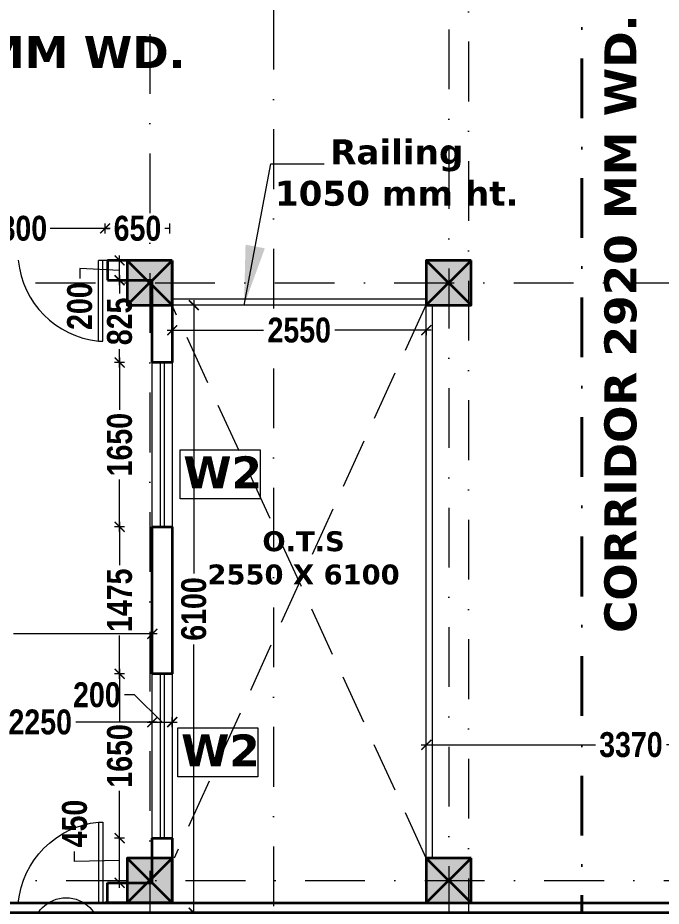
# Model space of a CAD drawing. Header units: millimetres. Extents: x -3092155 to 4513934, y -12317808 to 1850003.
# Drawn here: x -414750 to -408291, y -5715460 to -5706540 of the extents above; entities that cross this region are included whole.
import ezdxf

# ---------------------------------------------------------------- set-up
doc = ezdxf.new("R2010")
doc.units = ezdxf.units.MM
doc.header["$LTSCALE"] = 2
doc.header["$MEASUREMENT"] = 0
doc.header["$PDMODE"] = 34
doc.header["$PDSIZE"] = 500
for name, pattern in [('DASHDOT', [1, 0.5, -0.25, 0, -0.25]), ('DASHED2', [0.375, 0.25, -0.125]), ('HIDDEN', [0.375, 0.25, -0.125])]:
    doc.linetypes.add(name, pattern=pattern)
doc.layers.add('AEROW', color=7, linetype='Continuous', lineweight=15, true_color=0x0d0d0d)
for name, color, linetype, lineweight in [('coloumn', 10, 'Continuous', 35), ('D DIM', 250, 'Continuous', 9), ('D1', 10, 'Continuous', 5), ('DOOR', 27, 'Continuous', 5), ('expen. jt.', 130, 'Continuous', 35), ('glass', 5, 'Continuous', 15), ('GRID', 251, 'DASHDOT', 5), ('PARGOLA', 115, 'DASHED2', 5), ('PROJ', 251, 'HIDDEN', 5), ('RAILING', 47, 'Continuous', 13), ('SILL', 74, 'Continuous', 9), ('TEXT', 7, 'Continuous', 13), ('W2', 162, 'Continuous', 5), ('WAll', 250, 'Continuous', 35)]:
    doc.layers.add(name, color=color, linetype=linetype, lineweight=lineweight)
doc.styles.add('INNER DIM', font='ARIALNB.TTF', dxfattribs={"height": 250})
doc.styles.add('style2', font='verdana.ttf')
doc.dimstyles.new('external final', dxfattribs={"dimscale": 0, "dimtxt": 250, "dimasz": 100, "dimexe": 50, "dimexo": 50, "dimgap": 50, "dimtad": 0, "dimdec": 0, "dimzin": 0, "dimdsep": 46, "dimtxsty": 'INNER DIM', "dimblk": 'ARCHTICK', "dimcen": 100, "dimdle": 50, "dimclrd": 256, "dimclre": 256, "dimclrt": 256, "dimadec": 0, "dimazin": 0, "dimtfac": 1, "dimtdec": 0, "dimtix": 1, "dimtmove": 1, "dimatfit": 3, "dimfxl": 50, "dimfxlon": 1, "dimtolj": 1, "dimtzin": 0, "dimlwd": -1, "dimlwe": -1, "dimarcsym": 1})
doc.dimstyles.new('INNER DIM', dxfattribs={"dimscale": 0, "dimtxt": 250, "dimasz": 100, "dimexe": 50, "dimexo": 50, "dimgap": 50, "dimtad": 0, "dimdec": 0, "dimzin": 0, "dimdsep": 46, "dimtxsty": 'INNER DIM', "dimblk": 'ARCHTICK', "dimcen": 100, "dimdle": 50, "dimclrd": 256, "dimclre": 256, "dimclrt": 256, "dimadec": 0, "dimazin": 0, "dimtfac": 1, "dimtdec": 0, "dimtix": 1, "dimtmove": 2, "dimatfit": 3, "dimfxl": 50, "dimfxlon": 1, "dimtolj": 1, "dimtzin": 0, "dimlwd": -1, "dimlwe": -1, "dimarcsym": 1})

# ---------------------------------------------------------------- blocks, each defined once
blk = doc.blocks.new('_ArchTick')
at = {"color": 0, "linetype": 'ByBlock', "const_width": 0.15}
blk.add_lwpolyline([(-0.5, -0.5), (0.5, 0.5)], dxfattribs=at)
blk = doc.blocks.new('*D235')
at = {"layer": 'D DIM', "ltscale": 100, "transparency": 16777216}
for p, q in [((-410649.3, -5713889.3), (-410649.3, -5713789.3)), ((-407278.9, -5713889.3), (-407278.9, -5713789.3)), ((-410699.3, -5713839.3), (-408951.8, -5713839.3)), ((-407228.9, -5713839.3), (-408239.4, -5713839.3))]:
    blk.add_line(p, q, dxfattribs=at)
at = {"layer": 'Defpoints', "color": 0, "lineweight": 50, "ltscale": 100, "transparency": 16777216}
for p in [(-407278.9, -5713839.3), (-410649.3, -5714976.6), (-407278.9, -5714976.2)]:
    blk.add_point(p, dxfattribs=at)
at = {"layer": 'D DIM', "ltscale": 100, "transparency": 16777216, "xscale": 100, "yscale": 100, "zscale": 100, "rotation": 180}
blk.add_blockref('_ArchTick', (-410649.3, -5713839.3), dxfattribs=at)
at = {"layer": 'D DIM', "ltscale": 100, "transparency": 16777216, "xscale": 100, "yscale": 100, "zscale": 100}
blk.add_blockref('_ArchTick', (-407278.9, -5713839.3), dxfattribs=at)
at = {"layer": 'D DIM', "ltscale": 100, "transparency": 16777216, "insert": (-408595.6, -5713839.3), "char_height": 250, "attachment_point": 5, "style": 'INNER DIM'}
blk.add_mtext('\\A1;3370', dxfattribs=at)
blk = doc.blocks.new('*D716')
at = {"layer": 'D DIM', "ltscale": 100, "transparency": 16777216}
for p, q in [((-415673.4, -5708705.3), (-415673.4, -5708605.3)), ((-413873.4, -5708705.3), (-413873.4, -5708605.3)), ((-415723.4, -5708655.3), (-415123.6, -5708655.3)), ((-413823.4, -5708655.3), (-414423.2, -5708655.3))]:
    blk.add_line(p, q, dxfattribs=at)
at = {"layer": 'Defpoints', "color": 0, "lineweight": 50, "ltscale": 100, "transparency": 16777216}
for p in [(-413873.4, -5708655.3), (-415673.4, -5708976.2), (-413873.4, -5708976.2)]:
    blk.add_point(p, dxfattribs=at)
at = {"layer": 'D DIM', "ltscale": 100, "transparency": 16777216, "xscale": 100, "yscale": 100, "zscale": 100, "rotation": 180}
blk.add_blockref('_ArchTick', (-415673.4, -5708655.3), dxfattribs=at)
at = {"layer": 'D DIM', "ltscale": 100, "transparency": 16777216, "xscale": 100, "yscale": 100, "zscale": 100}
blk.add_blockref('_ArchTick', (-413873.4, -5708655.3), dxfattribs=at)
at = {"layer": 'D DIM', "ltscale": 100, "transparency": 16777216, "insert": (-414773.4, -5708655.3), "char_height": 250, "attachment_point": 5, "style": 'INNER DIM'}
blk.add_mtext('\\A1;1800', dxfattribs=at)
blk = doc.blocks.new('*D237')
at = {"layer": 'D DIM', "ltscale": 100, "transparency": 16777216}
for p, q in [((-413873.4, -5708705.3), (-413873.4, -5708605.3)), ((-413223.4, -5708705.3), (-413223.4, -5708605.3)), ((-413873.4, -5708655.3), (-413824.3, -5708655.3)), ((-413223.4, -5708655.3), (-413272.5, -5708655.3))]:
    blk.add_line(p, q, dxfattribs=at)
at = {"layer": 'Defpoints', "color": 0, "lineweight": 50, "ltscale": 100, "transparency": 16777216}
for p in [(-413223.4, -5708655.3), (-413873.4, -5708976.2), (-413223.4, -5708976.2)]:
    blk.add_point(p, dxfattribs=at)
at = {"layer": 'D DIM', "ltscale": 100, "transparency": 16777216, "insert": (-413548.4, -5708655.3), "char_height": 250, "attachment_point": 5, "style": 'INNER DIM'}
blk.add_mtext('\\A1;650', dxfattribs=at)
blk = doc.blocks.new('*D730')
at = {"layer": 'D DIM', "ltscale": 100, "transparency": 16777216}
for p, q in [((-438689.1, 360.6), (-438689.1, 460.6)), ((998.8, 360.6), (998.8, 460.6)), ((1048.8, 410.6), (-438739.1, 410.6))]:
    blk.add_line(p, q, dxfattribs=at)
at = {"layer": 'Defpoints', "color": 0, "lineweight": 50, "ltscale": 100, "transparency": 16777216}
for p in [(-438689.1, 410.6), (998.8, 0), (-438689.1, -5723126.2)]:
    blk.add_point(p, dxfattribs=at)
at = {"layer": 'D DIM', "ltscale": 100, "transparency": 16777216, "xscale": 100, "yscale": 100, "zscale": 100, "rotation": 180}
blk.add_blockref('_ArchTick', (-438689.1, 410.6), dxfattribs=at)
at = {"layer": 'D DIM', "ltscale": 100, "transparency": 16777216, "xscale": 100, "yscale": 100, "zscale": 100}
blk.add_blockref('_ArchTick', (998.8, 410.6), dxfattribs=at)
at = {"layer": 'D DIM', "ltscale": 100, "transparency": 16777216, "insert": (1326.5, 835.2), "char_height": 250, "attachment_point": 5, "style": 'INNER DIM'}
blk.add_mtext('\\A1;439688', dxfattribs=at)
blk = doc.blocks.new('1000 DOOR R')
at = {"layer": 'DOOR', "color": 252, "ltscale": 200}
for p, q in [((-900, -900), (0, -900)), ((-900, -900), (-900, -950)), ((-900, -950), (0, -950)), ((0, -1000), (0, -900))]:
    blk.add_line(p, q, dxfattribs=at)
blk.add_arc((96.2, -1003), 1001.5, 95.46124, 174.09882, dxfattribs=at)
blk = doc.blocks.new('F.F')
at = {"layer": 'coloumn', "ltscale": 100}
for points in [[(-185820.3, -5862306.2), (-186270.3, -5862306.2), (-186270.3, -5862756.2), (-185820.3, -5862756.2)], [(-182820.3, -5862306.2), (-183270.3, -5862306.2), (-183270.3, -5862756.2), (-182820.3, -5862756.2)], [(-185820.3, -5868306.2), (-186270.3, -5868306.2), (-186270.3, -5868756.2), (-185820.3, -5868756.2)], [(-182820.3, -5868306.2), (-183270.3, -5868306.2), (-183270.3, -5868756.2), (-182820.3, -5868756.2)]]:
    blk.add_hatch(color=256, dxfattribs=at).paths.add_polyline_path(points)
for p, q in [((-185820.3, -5862756.2), (-186270.3, -5862306.2)), ((-186270.3, -5862756.2), (-185820.3, -5862306.2)), ((-182820.3, -5862756.2), (-183270.3, -5862306.2)), ((-183270.3, -5862756.2), (-182820.3, -5862306.2)), ((-185820.3, -5868756.2), (-186270.3, -5868306.2)), ((-186270.3, -5868756.2), (-185820.3, -5868306.2)), ((-182820.3, -5868756.2), (-183270.3, -5868306.2)), ((-183270.3, -5868756.2), (-182820.3, -5868306.2))]:
    blk.add_line(p, q, dxfattribs=at)
for points in [[(-185820.3, -5862306.2), (-186270.3, -5862306.2), (-186270.3, -5862756.2), (-185820.3, -5862756.2)], [(-182820.3, -5862306.2), (-183270.3, -5862306.2), (-183270.3, -5862756.2), (-182820.3, -5862756.2)], [(-185820.3, -5868306.2), (-186270.3, -5868306.2), (-186270.3, -5868756.2), (-185820.3, -5868756.2)], [(-182820.3, -5868306.2), (-183270.3, -5868306.2), (-183270.3, -5868756.2), (-182820.3, -5868756.2)]]:
    blk.add_lwpolyline(points, close=True, dxfattribs=at)
blk = doc.blocks.new('*D1047')
at = {"layer": 'D DIM', "ltscale": 100, "transparency": 16777216}
for p, q in [((-413727.2, -5715276.2), (-413727.2, -5714726.2)), ((-413677.2, -5714776.2), (-413777.2, -5714776.2)), ((-414179, -5715009.6), (-414179, -5714909.6)), ((-413727.2, -5715001.2), (-414179, -5715009.6)), ((-413699.7, -5715226.2), (-413777.2, -5715226.2))]:
    blk.add_line(p, q, dxfattribs=at)
at = {"layer": 'Defpoints', "color": 0, "lineweight": 50, "ltscale": 100, "transparency": 16777216}
for p in [(-413727.2, -5714776.2), (-413399.3, -5714776.2), (-413649.7, -5715226.2)]:
    blk.add_point(p, dxfattribs=at)
at = {"layer": 'D DIM', "ltscale": 100, "transparency": 16777216, "xscale": 100, "yscale": 100, "zscale": 100}
for p, rotation in [((-413727.2, -5714776.2), 90), ((-413727.2, -5715226.2), 270)]:
    blk.add_blockref('_ArchTick', p, dxfattribs=dict(at, rotation=rotation))
at = {"layer": 'D DIM', "ltscale": 100, "transparency": 16777216, "insert": (-414179, -5714630.3), "char_height": 250, "attachment_point": 5, "rotation": 90, "style": 'INNER DIM'}
blk.add_mtext('\\A1;450', dxfattribs=at)
blk = doc.blocks.new('*D1048')
at = {"layer": 'D DIM', "ltscale": 100, "transparency": 16777216}
for p, q in [((-413677.2, -5713126.2), (-413777.2, -5713126.2)), ((-413727.2, -5713076.2), (-413727.2, -5713601)), ((-413727.2, -5714826.2), (-413727.2, -5714301.4)), ((-413677.2, -5714776.2), (-413777.2, -5714776.2))]:
    blk.add_line(p, q, dxfattribs=at)
at = {"layer": 'Defpoints', "color": 0, "lineweight": 50, "ltscale": 100, "transparency": 16777216}
for p in [(-413727.2, -5713126.2), (-413399.3, -5713126.2), (-413399.3, -5714776.2)]:
    blk.add_point(p, dxfattribs=at)
at = {"layer": 'D DIM', "ltscale": 100, "transparency": 16777216, "xscale": 100, "yscale": 100, "zscale": 100}
for p, rotation in [((-413727.2, -5713126.2), 90), ((-413727.2, -5714776.2), 270)]:
    blk.add_blockref('_ArchTick', p, dxfattribs=dict(at, rotation=rotation))
at = {"layer": 'D DIM', "ltscale": 100, "transparency": 16777216, "insert": (-413727.2, -5713951.2), "char_height": 250, "attachment_point": 5, "rotation": 90, "style": 'INNER DIM'}
blk.add_mtext('\\A1;1650', dxfattribs=at)
blk = doc.blocks.new('*D1049')
at = {"layer": 'D DIM', "ltscale": 100, "transparency": 16777216}
for p, q in [((-413727.2, -5711601.2), (-413727.2, -5712035.9)), ((-413677.2, -5711651.2), (-413777.2, -5711651.2)), ((-413727.2, -5713176.2), (-413727.2, -5712741.6)), ((-413677.2, -5713126.2), (-413777.2, -5713126.2))]:
    blk.add_line(p, q, dxfattribs=at)
at = {"layer": 'Defpoints', "color": 0, "lineweight": 50, "ltscale": 100, "transparency": 16777216}
for p in [(-413727.2, -5711651.2), (-413399.3, -5711651.2), (-413399.3, -5713126.2)]:
    blk.add_point(p, dxfattribs=at)
at = {"layer": 'D DIM', "ltscale": 100, "transparency": 16777216, "xscale": 100, "yscale": 100, "zscale": 100}
for p, rotation in [((-413727.2, -5711651.2), 90), ((-413727.2, -5713126.2), 270)]:
    blk.add_blockref('_ArchTick', p, dxfattribs=dict(at, rotation=rotation))
at = {"layer": 'D DIM', "ltscale": 100, "transparency": 16777216, "insert": (-413727.2, -5712388.7), "char_height": 250, "attachment_point": 5, "rotation": 90, "style": 'INNER DIM'}
blk.add_mtext('\\A1;1475', dxfattribs=at)
blk = doc.blocks.new('*D1050')
at = {"layer": 'D DIM', "ltscale": 100, "transparency": 16777216}
for p, q in [((-413727.2, -5709951.2), (-413727.2, -5710476)), ((-413677.2, -5710001.2), (-413777.2, -5710001.2)), ((-413727.2, -5711701.2), (-413727.2, -5711176.4)), ((-413677.2, -5711651.2), (-413777.2, -5711651.2))]:
    blk.add_line(p, q, dxfattribs=at)
at = {"layer": 'Defpoints', "color": 0, "lineweight": 50, "ltscale": 100, "transparency": 16777216}
for p in [(-413727.2, -5710001.2), (-413399.3, -5710001.2), (-413399.3, -5711651.2)]:
    blk.add_point(p, dxfattribs=at)
at = {"layer": 'D DIM', "ltscale": 100, "transparency": 16777216, "xscale": 100, "yscale": 100, "zscale": 100}
for p, rotation in [((-413727.2, -5710001.2), 90), ((-413727.2, -5711651.2), 270)]:
    blk.add_blockref('_ArchTick', p, dxfattribs=dict(at, rotation=rotation))
at = {"layer": 'D DIM', "ltscale": 100, "transparency": 16777216, "insert": (-413727.2, -5710826.2), "char_height": 250, "attachment_point": 5, "rotation": 90, "style": 'INNER DIM'}
blk.add_mtext('\\A1;1650', dxfattribs=at)
blk = doc.blocks.new('*D1051')
at = {"layer": 'D DIM', "ltscale": 100, "transparency": 16777216}
for p, q in [((-413727.2, -5709126.2), (-413727.2, -5709310)), ((-413777.2, -5709176.2), (-413677.2, -5709176.2)), ((-413727.2, -5710051.2), (-413727.2, -5709867.4)), ((-413677.2, -5710001.2), (-413777.2, -5710001.2))]:
    blk.add_line(p, q, dxfattribs=at)
at = {"layer": 'Defpoints', "color": 0, "lineweight": 50, "ltscale": 100, "transparency": 16777216}
for p in [(-413849.3, -5709176.2), (-413727.2, -5709176.2), (-413399.3, -5710001.2)]:
    blk.add_point(p, dxfattribs=at)
at = {"layer": 'D DIM', "ltscale": 100, "transparency": 16777216, "xscale": 100, "yscale": 100, "zscale": 100}
for p, rotation in [((-413727.2, -5709176.2), 90), ((-413727.2, -5710001.2), 270)]:
    blk.add_blockref('_ArchTick', p, dxfattribs=dict(at, rotation=rotation))
at = {"layer": 'D DIM', "ltscale": 100, "transparency": 16777216, "insert": (-413727.2, -5709588.7), "char_height": 250, "attachment_point": 5, "rotation": 90, "style": 'INNER DIM'}
blk.add_mtext('\\A1;825', dxfattribs=at)
blk = doc.blocks.new('*D1052')
at = {"layer": 'D DIM', "ltscale": 100, "transparency": 16777216}
for p, q in [((-413727.2, -5709226.2), (-413727.2, -5708926.2)), ((-413727.2, -5709076.2), (-414127.8, -5709057)), ((-414127.8, -5709057), (-414127.8, -5709157)), ((-413777.2, -5708976.2), (-413677.2, -5708976.2)), ((-413777.2, -5709176.2), (-413677.2, -5709176.2))]:
    blk.add_line(p, q, dxfattribs=at)
at = {"layer": 'Defpoints', "color": 0, "lineweight": 50, "ltscale": 100, "transparency": 16777216}
for p in [(-413849.3, -5708976.2), (-413727.2, -5708976.2), (-413849.3, -5709176.2)]:
    blk.add_point(p, dxfattribs=at)
at = {"layer": 'D DIM', "ltscale": 100, "transparency": 16777216, "xscale": 100, "yscale": 100, "zscale": 100}
for p, rotation in [((-413727.2, -5708976.2), 90), ((-413727.2, -5709176.2), 270)]:
    blk.add_blockref('_ArchTick', p, dxfattribs=dict(at, rotation=rotation))
at = {"layer": 'D DIM', "ltscale": 100, "transparency": 16777216, "insert": (-414127.8, -5709435.4), "char_height": 250, "attachment_point": 5, "rotation": 90, "style": 'INNER DIM'}
blk.add_mtext('\\A1;200', dxfattribs=at)
blk = doc.blocks.new('*D1053')
at = {"layer": 'D DIM', "ltscale": 100, "transparency": 16777216}
for p, q in [((-415649.3, -5713661.7), (-415649.3, -5713561.7)), ((-413399.3, -5713661.7), (-413399.3, -5713561.7)), ((-415699.3, -5713611.7), (-414882.2, -5713611.7)), ((-413349.3, -5713611.7), (-414166.3, -5713611.7))]:
    blk.add_line(p, q, dxfattribs=at)
at = {"layer": 'Defpoints', "color": 0, "lineweight": 50, "ltscale": 100, "transparency": 16777216}
for p in [(-413399.3, -5713611.7), (-415649.3, -5714201.2), (-413399.3, -5714776.2)]:
    blk.add_point(p, dxfattribs=at)
at = {"layer": 'D DIM', "ltscale": 100, "transparency": 16777216, "xscale": 100, "yscale": 100, "zscale": 100, "rotation": 180}
blk.add_blockref('_ArchTick', (-415649.3, -5713611.7), dxfattribs=at)
at = {"layer": 'D DIM', "ltscale": 100, "transparency": 16777216, "xscale": 100, "yscale": 100, "zscale": 100}
blk.add_blockref('_ArchTick', (-413399.3, -5713611.7), dxfattribs=at)
at = {"layer": 'D DIM', "ltscale": 100, "transparency": 16777216, "insert": (-414524.3, -5713611.7), "char_height": 250, "attachment_point": 5, "style": 'INNER DIM'}
blk.add_mtext('\\A1;2250', dxfattribs=at)
blk = doc.blocks.new('*D1054')
at = {"layer": 'D DIM', "ltscale": 100, "transparency": 16777216}
for p, q in [((-413577.2, -5713338.6), (-413677.2, -5713338.6)), ((-413299.3, -5713611.7), (-413577.2, -5713338.6)), ((-413399.3, -5713661.7), (-413399.3, -5713561.7)), ((-413199.3, -5713661.7), (-413199.3, -5713561.7)), ((-413449.3, -5713611.7), (-413149.3, -5713611.7))]:
    blk.add_line(p, q, dxfattribs=at)
at = {"layer": 'Defpoints', "color": 0, "lineweight": 50, "ltscale": 100, "transparency": 16777216}
for p in [(-413199.3, -5713611.7), (-413399.3, -5714776.2), (-413199.3, -5714776.2)]:
    blk.add_point(p, dxfattribs=at)
at = {"layer": 'D DIM', "ltscale": 100, "transparency": 16777216, "xscale": 100, "yscale": 100, "zscale": 100, "rotation": 180}
blk.add_blockref('_ArchTick', (-413399.3, -5713611.7), dxfattribs=at)
at = {"layer": 'D DIM', "ltscale": 100, "transparency": 16777216, "xscale": 100, "yscale": 100, "zscale": 100}
blk.add_blockref('_ArchTick', (-413199.3, -5713611.7), dxfattribs=at)
at = {"layer": 'D DIM', "ltscale": 100, "transparency": 16777216, "insert": (-413955.5, -5713338.6), "char_height": 250, "attachment_point": 5, "style": 'INNER DIM'}
blk.add_mtext('\\A1;200', dxfattribs=at)
blk = doc.blocks.new('*D1068')
at = {"layer": 'D DIM', "ltscale": 100, "transparency": 16777216}
for p, q in [((-416899.3, -5712726.2), (-416899.3, -5712676.2)), ((-413399.3, -5712726.2), (-413399.3, -5712676.2)), ((-416949.3, -5712726.2), (-415505.5, -5712726.2)), ((-413349.3, -5712726.2), (-414793.1, -5712726.2))]:
    blk.add_line(p, q, dxfattribs=at)
at = {"layer": 'Defpoints', "color": 0, "lineweight": 50, "ltscale": 100, "transparency": 16777216}
for p in [(-416899.3, -5712726.2), (-413399.3, -5712726.2), (-413399.3, -5712726.2)]:
    blk.add_point(p, dxfattribs=at)
at = {"layer": 'D DIM', "ltscale": 100, "transparency": 16777216, "xscale": 100, "yscale": 100, "zscale": 100, "rotation": 180}
blk.add_blockref('_ArchTick', (-416899.3, -5712726.2), dxfattribs=at)
at = {"layer": 'D DIM', "ltscale": 100, "transparency": 16777216, "xscale": 100, "yscale": 100, "zscale": 100}
blk.add_blockref('_ArchTick', (-413399.3, -5712726.2), dxfattribs=at)
at = {"layer": 'D DIM', "ltscale": 100, "transparency": 16777216, "insert": (-415149.3, -5712726.2), "char_height": 250, "attachment_point": 5, "style": 'INNER DIM'}
blk.add_mtext('\\A1;3500', dxfattribs=at)
blk = doc.blocks.new('*D1078')
at = {"layer": 'D DIM', "ltscale": 100, "transparency": 16777216}
for p, q in [((-412982.7, -5709376.2), (-412982.7, -5712120.7)), ((-412932.7, -5709426.2), (-413032.7, -5709426.2)), ((-412982.7, -5715576.2), (-412982.7, -5712831.7)), ((-412932.7, -5715526.2), (-413032.7, -5715526.2))]:
    blk.add_line(p, q, dxfattribs=at)
at = {"layer": 'Defpoints', "color": 0, "lineweight": 50, "ltscale": 100, "transparency": 16777216}
for p in [(-412478.8, -5709426.2), (-412982.7, -5715526.2), (-412478.8, -5715526.2)]:
    blk.add_point(p, dxfattribs=at)
at = {"layer": 'D DIM', "ltscale": 100, "transparency": 16777216, "xscale": 100, "yscale": 100, "zscale": 100}
for p, rotation in [((-412982.7, -5709426.2), 90), ((-412982.7, -5715526.2), 270)]:
    blk.add_blockref('_ArchTick', p, dxfattribs=dict(at, rotation=rotation))
at = {"layer": 'D DIM', "ltscale": 100, "transparency": 16777216, "insert": (-412982.7, -5712476.2), "char_height": 250, "attachment_point": 5, "rotation": 90, "style": 'INNER DIM'}
blk.add_mtext('\\A1;6100', dxfattribs=at)
blk = doc.blocks.new('*D1079')
at = {"layer": 'D DIM', "ltscale": 100, "transparency": 16777216}
for p, q in [((-413249.7, -5709677.3), (-412282.5, -5709677.3)), ((-413199.7, -5709677.3), (-413199.7, -5709727.3)), ((-410599.3, -5709677.3), (-411566.5, -5709677.3)), ((-410649.3, -5709677.3), (-410649.3, -5709727.3))]:
    blk.add_line(p, q, dxfattribs=at)
at = {"layer": 'Defpoints', "color": 0, "lineweight": 50, "ltscale": 100, "transparency": 16777216}
for p in [(-413199.7, -5709640.1), (-410649.3, -5709640.1), (-410649.3, -5709677.3)]:
    blk.add_point(p, dxfattribs=at)
at = {"layer": 'D DIM', "ltscale": 100, "transparency": 16777216, "xscale": 100, "yscale": 100, "zscale": 100, "rotation": 180}
blk.add_blockref('_ArchTick', (-413199.7, -5709677.3), dxfattribs=at)
at = {"layer": 'D DIM', "ltscale": 100, "transparency": 16777216, "xscale": 100, "yscale": 100, "zscale": 100}
blk.add_blockref('_ArchTick', (-410649.3, -5709677.3), dxfattribs=at)
at = {"layer": 'D DIM', "ltscale": 100, "transparency": 16777216, "insert": (-411924.5, -5709677.3), "char_height": 250, "attachment_point": 5, "style": 'INNER DIM'}
blk.add_mtext('\\A1;2550', dxfattribs=at)

msp = doc.modelspace()

# ---------------------------------------------------------------- linework, layer by layer
at = {"layer": 'D1', "ltscale": 100}
msp.add_circle((-414264.6, -5715711.1), 336.1, dxfattribs=at)
at = {"layer": 'expen. jt.', "ltscale": 100}
msp.add_line((-438889.7, -5715426.2), (-393959.7, -5715426.2), dxfattribs=at)
msp.add_lwpolyline([(-393983.8, -5715526.2), (-438913.8, -5715526.2), (-438913.8, -5715426.2), (-393983.8, -5715426.2)], close=True, dxfattribs=at)
at = {"layer": 'glass', "ltscale": 100}
for p, q in [((-413319.7, -5710001.2), (-413319.7, -5711651.2)), ((-413279.7, -5710001.2), (-413279.7, -5711651.2)), ((-413319.7, -5713126.2), (-413319.7, -5714776.2)), ((-413279.7, -5713126.2), (-413279.7, -5714776.2))]:
    msp.add_line(p, q, dxfattribs=at)
at = {"layer": 'GRID', "color": 5, "ltscale": 600}
for p, q in [((-412182.1, -5656055.6), (-412182.1, -5743736.9)), ((-413424.7, -5657499.4), (-413424.7, -5742293.2)), ((-410424.7, -5657454.4), (-410424.7, -5742293.1)), ((-410224.3, -5658776.1), (-410224.3, -5740971.3))]:
    msp.add_line(p, q, dxfattribs=at)
at = {"layer": 'GRID', "color": 6, "ltscale": 600}
for p, q in [((-460174.6, -5709201.2), (-367335.1, -5709201.2)), ((-461068.9, -5715201.2), (-366441.5, -5715201.2))]:
    msp.add_line(p, q, dxfattribs=at)
at = {"layer": 'PARGOLA', "ltscale": 1000}
for p, q in [((-410649.7, -5714976.6), (-413200.1, -5709426.2)), ((-410655.3, -5709426.2), (-413180.3, -5714976.2))]:
    msp.add_line(p, q, dxfattribs=at)
at = {"layer": 'PROJ', "linetype": 'DASHDOT', "lineweight": 40, "ltscale": 600}
msp.add_line((-409087.7, -5741151.9), (-409087.7, -5661024.1), dxfattribs=at)
at = {"layer": 'RAILING', "ltscale": 1000}
for p, q in [((-410649.7, -5709364.2), (-413200.1, -5709364.2)), ((-410649.7, -5709426.2), (-413200.1, -5709426.2)), ((-410650.1, -5714975.3), (-410650.1, -5709425.3)), ((-410588.1, -5714975.3), (-410588.1, -5709425.3))]:
    msp.add_line(p, q, dxfattribs=at)
at = {"layer": 'RAILING', "ltscale": 100}
msp.add_line((-413099.3, -5715426.2), (-410199.3, -5715426.2), dxfattribs=at)
at = {"layer": 'SILL', "ltscale": 100}
for p, q in [((-413399.7, -5711651.2), (-413399.7, -5710001.2)), ((-413199.7, -5710001.2), (-413199.7, -5711651.2)), ((-413399.7, -5714776.2), (-413399.7, -5713126.2)), ((-413199.7, -5713126.2), (-413199.7, -5714776.2))]:
    msp.add_line(p, q, dxfattribs=at)
at = {"layer": 'W2', "ltscale": 0.1}
for points in [[(-413119.8, -5710876.6), (-412318.2, -5710876.6), (-412318.2, -5711370.6), (-413119.8, -5711370.6)], [(-413141.8, -5713668.6), (-412340.2, -5713668.6), (-412340.2, -5714162.6), (-413141.8, -5714162.6)]]:
    msp.add_lwpolyline(points, close=True, dxfattribs=at)
at = {"layer": 'WAll', "ltscale": 100}
for p, q in [((-413199.7, -5708976.2), (-413849.7, -5708976.2)), ((-413849.7, -5708976.2), (-413849.7, -5709176.2)), ((-413199.7, -5708976.2), (-413199.7, -5710001.2)), ((-413849.7, -5709176.2), (-413399.7, -5709176.2)), ((-413399.7, -5710001.2), (-413399.7, -5709176.2)), ((-413199.7, -5710001.2), (-413399.7, -5710001.2)), ((-413399.7, -5713126.2), (-413399.7, -5711651.2)), ((-413399.7, -5711651.2), (-413199.7, -5711651.2)), ((-413199.7, -5711651.2), (-413199.7, -5713126.2)), ((-413199.7, -5713126.2), (-413399.7, -5713126.2)), ((-413399.7, -5715226.2), (-413399.7, -5714776.2)), ((-413399.7, -5714776.2), (-413199.7, -5714776.2)), ((-413199.7, -5714776.2), (-413199.7, -5715426.2)), ((-413849.7, -5715226.2), (-413399.7, -5715226.2)), ((-413849.7, -5715426.2), (-413849.7, -5715226.2)), ((-413348.8, -5715426.2), (-413873.8, -5715426.2)), ((-413199.7, -5715426.2), (-413849.7, -5715426.2))]:
    msp.add_line(p, q, dxfattribs=at)

# ---------------------------------------------------------------- block references
at = {"layer": 'coloumn'}
msp.add_blockref('F.F', (-227379.8, 153330), dxfattribs=at)
at = {"layer": 'SILL', "ltscale": 0.1, "xscale": 0.8999999999941792, "yscale": 0.8999999999941792, "zscale": 0.900000000403865, "rotation": 90}
msp.add_blockref('1000 DOOR R', (-414749.7, -5708976.2), dxfattribs=at)
at = {"layer": 'SILL', "ltscale": 0.1, "extrusion": (0, 0, -1), "xscale": 0.8999999999941792, "yscale": 0.8999999999941792, "zscale": -0.900000000403865, "rotation": 270}
msp.add_blockref('1000 DOOR R', (414749.7, -5715426.2), dxfattribs=at)

# ---------------------------------------------------------------- texts
at = {"layer": 'TEXT', "ltscale": 0.1, "insert": (-408698.3, -5709612.8), "char_height": 250, "attachment_point": 5, "rotation": 90, "style": 'style2'}
msp.add_mtext('{\\fVerdana|b1|i0|c0|p34;\\H1.2857x;CORRIDOR 2920 MM WD.\\H0.77778x;  }', dxfattribs=at)
at = {"layer": 'TEXT', "ltscale": 0.1, "attachment_point": 5, "style": 'style2'}
for s, insert, char_height in [('{\\fVerdana|b1|i0|c0|p34;\\H1.2857x;CORRIDOR 2475 MM WD.\\H0.77778x;  }', (-416171, -5706888.7), 250), ('{\\fVerdana|b1|i0|c0|p34;Railing \\P1050 mm ht. }', (-410945.8, -5708096.3), 250), ('{\\fVerdana|b1|i0|c0|p34;O.T.S\\P2550 X 6100 }', (-411881.3, -5711964.6), 200)]:
    msp.add_mtext(s, dxfattribs=dict(at, insert=insert, char_height=char_height))
at = {"layer": 'W2', "ltscale": 0.1, "char_height": 320, "attachment_point": 5, "style": 'style2'}
for insert in [(-412693.3, -5711104), (-412715.3, -5713896)]:
    msp.add_mtext('\\pxt11;{\\fVerdana|b1|i0|c0|p34;W2}', dxfattribs=dict(at, insert=insert))

# ---------------------------------------------------------------- dimensions: what is measured, and where the dimension line sits
at = {"layer": 'D DIM', "ltscale": 100}
for base, p1, p2, dimstyle, picture, middle in [((-438689.1, 410.6), (998.8, 0), (-438689.1, -5723126.2), 'INNER DIM', '*D730', (1326.5, 835.2)), ((-413199.3, -5713611.7), (-413399.3, -5714776.2), (-413199.3, -5714776.2), 'external final', '*D1054', (-413727.2, -5713338.6)), ((-407278.9, -5713839.3), (-410649.3, -5714976.6), (-407278.9, -5714976.2), 'INNER DIM', '*D235', (-408595.6, -5713839.3))]:
    dim = msp.add_linear_dim(base=base, p1=p1, p2=p2, dimstyle=dimstyle, override={"dimscale": 1}, dxfattribs=at)
    dim.commit()
    dim.dimension.update_dxf_attribs({"geometry": picture, "text_midpoint": middle, "dimtype": 160})
for base, p1, p2, dimstyle, picture, middle in [((-413873.4, -5708655.3), (-415673.4, -5708976.2), (-413873.4, -5708976.2), 'INNER DIM', '*D716', (-414773.4, -5708655.3)), ((-413223.4, -5708655.3), (-413873.4, -5708976.2), (-413223.4, -5708976.2), 'INNER DIM', '*D237', (-413548.4, -5708655.3)), ((-410649.3, -5709677.3), (-413199.7, -5709640.1), (-410649.3, -5709640.1), 'external final', '*D1079', (-411924.5, -5709677.3)), ((-413399.3, -5712726.2), (-416899.3, -5712726.2), (-413399.3, -5712726.2), 'external final', '*D1068', (-415149.3, -5712726.2)), ((-413399.3, -5713611.7), (-415649.3, -5714201.2), (-413399.3, -5714776.2), 'external final', '*D1053', (-414524.3, -5713611.7))]:
    dim = msp.add_linear_dim(base=base, p1=p1, p2=p2, dimstyle=dimstyle, override={"dimscale": 1}, dxfattribs=at)
    dim.commit()
    dim.dimension.update_dxf_attribs({"geometry": picture, "text_midpoint": middle})
for base, p1, p2, picture, middle in [((-413727.2, -5708976.2), (-413849.3, -5709176.2), (-413849.3, -5708976.2), '*D1052', (-414127.8, -5709207)), ((-413727.2, -5714776.2), (-413649.7, -5715226.2), (-413399.3, -5714776.2), '*D1047', (-414179, -5714859.6))]:
    dim = msp.add_linear_dim(base=base, p1=p1, p2=p2, angle=90, dimstyle='external final', override={"dimscale": 1}, dxfattribs=at)
    dim.commit()
    dim.dimension.update_dxf_attribs({"geometry": picture, "text_midpoint": middle, "dimtype": 160})
for base, p1, p2, picture, middle in [((-413727.2, -5709176.2), (-413399.3, -5710001.2), (-413849.3, -5709176.2), '*D1051', (-413727.2, -5709588.7)), ((-412982.7, -5715526.2), (-412478.8, -5709426.2), (-412478.8, -5715526.2), '*D1078', (-412982.7, -5712476.2)), ((-413727.2, -5710001.2), (-413399.3, -5711651.2), (-413399.3, -5710001.2), '*D1050', (-413727.2, -5710826.2)), ((-413727.2, -5711651.2), (-413399.3, -5713126.2), (-413399.3, -5711651.2), '*D1049', (-413727.2, -5712388.7)), ((-413727.2, -5713126.2), (-413399.3, -5714776.2), (-413399.3, -5713126.2), '*D1048', (-413727.2, -5713951.2))]:
    dim = msp.add_linear_dim(base=base, p1=p1, p2=p2, angle=90, dimstyle='external final', override={"dimscale": 1}, dxfattribs=at)
    dim.commit()
    dim.dimension.update_dxf_attribs({"geometry": picture, "text_midpoint": middle})

# ---------------------------------------------------------------- leaders
at = {"layer": 'AEROW', "lineweight": 35, "ltscale": 100}
msp.add_leader([(-412478.5, -5709426.2), (-412209.1, -5708007.3), (-411673.2, -5708007.3)], dimstyle='INNER DIM', override={"dimscale": 1, "dimasz": 600}, dxfattribs=at)

doc.saveas('drawing.dxf')
